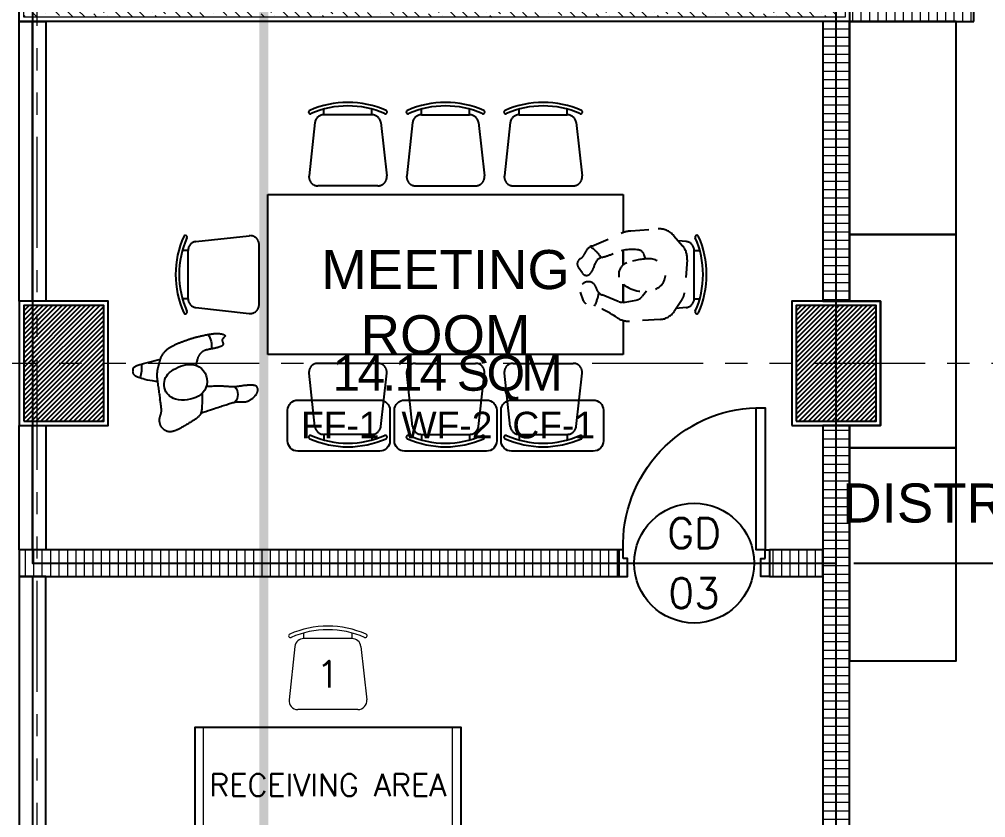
# Model space of a CAD drawing. Header units: metres. Extents: x -12400 to 1, y 0 to 106422.
# Drawn here: x -12035.01 to -12029.57, y 106399.51 to 106404.01 of the extents above; entities that cross this region are included whole.
import ezdxf
from ezdxf.enums import TextEntityAlignment as Align

# ---------------------------------------------------------------- set-up
doc = ezdxf.new("R2010")
doc.units = ezdxf.units.M
doc.header["$PDMODE"] = 35
for name, pattern in [('CENTER', [2, 1.25, -0.25, 0.25, -0.25]), ('HIDDEN2', [4.7625, 3.175, -1.5875]), ('PHANTOM2', [1.25, 0.625, -0.125, 0.125, -0.125, 0.125, -0.125])]:
    doc.linetypes.add(name, pattern=pattern)
for name, color, linetype, lineweight in [('0.1', 1, 'Continuous', 9), ('A-DIM-100', 8, 'Continuous', 0), ('DIM 001', 251, 'Continuous', 13), ('FURN', 8, 'Continuous', 5), ('FURN 0009', 49, 'Continuous', 9), ('HATCH', 250, 'Continuous', 5), ('W', 140, 'Continuous', 80)]:
    doc.layers.add(name, color=color, linetype=linetype, lineweight=lineweight)
for name, color, linetype in [('A-FURNITURE', 1, 'Continuous'), ('AR-HIDDEN LINES', 8, 'HIDDEN2'), ('AR-WALL', 7, 'Continuous'), ('FIXTURE', 35, 'Continuous'), ('SCH-DOOR', 23, 'Continuous'), ('SCH-FLR', 224, 'Continuous'), ('SCH-WIND', 181, 'Continuous'), ('stone', 15, 'Continuous'), ('txt', 2, 'Continuous'), ('WALL', 7, 'Continuous')]:
    doc.layers.add(name, color=color, linetype=linetype)
doc.layers.add('GUIDELINES', color=206, linetype='Continuous', plot=False)
doc.styles.add('arial', font='arial.ttf')
doc.styles.add('Arial-Bold', font='arial.ttf')
doc.styles.add('ATTR', font='romans.shx', dxfattribs={"width": 0.8, "height": 0.7})
doc.styles.add('DIMTXT-100', font='arial.ttf')
doc.styles.add('swis721', font='swiss.ttf')
doc.styles.add('T-0.15', font='romans.shx', dxfattribs={"height": 0.15})
doc.styles.add('T.25', font='romans.shx', dxfattribs={"height": 0.2})
doc.dimstyles.new('D-100', dxfattribs={"dimtxt": 0.2, "dimasz": 0.15, "dimexe": 0.1, "dimexo": 0.1, "dimgap": 0.1, "dimtad": 1, "dimdec": 3, "dimzin": 4, "dimdsep": 46, "dimtxsty": 'DIMTXT-100', "dimblk": 'ARCHTICK', "dimcen": 0.2, "dimdle": 0.1, "dimclrd": 8, "dimclre": 8, "dimclrt": 2, "dimadec": 0, "dimazin": 1, "dimtfac": 1, "dimtdec": 3, "dimtofl": 0, "dimtmove": 2, "dimatfit": 3, "dimfxl": 1, "dimarcsym": 0})
doc.dimstyles.new('DIM 200', dxfattribs={"dimtxt": 200, "dimasz": 1, "dimexe": 0, "dimexo": 40, "dimgap": 50, "dimtad": 1, "dimtoh": 1, "dimdec": 0, "dimlfac": 2, "dimtxsty": 'swis721', "dimblk": 'CIR', "dimcen": 0, "dimclrd": 155, "dimclre": 155, "dimclrt": 4, "dimadec": 0, "dimazin": 0, "dimtfac": 1, "dimtdec": 0, "dimtix": 1, "dimtmove": 1, "dimatfit": 3, "dimldrblk": 'CIR', "dimfxl": 0, "dimarcsym": 0})

# ---------------------------------------------------------------- blocks, each defined once
blk = doc.blocks.new('CIR')
at = {"color": 4}
blk.add_circle((0, 0), 50, dxfattribs=at)
blk = doc.blocks.new('PERSON4')
for p, q in [((-12.67, 7.06), (-5.15, 10.3)), ((-2.65, 10.92), (4.05, 11.46)), ((8.36, 9.69), (10.58, 7.1)), ((1.04, 3.75), (0.76, 4.77)), ((11.74, 3.54), (11.04, -4.93)), ((-15.08, 0.09), (-16.13, 1.62)), ((-14.83, -6.98), (-15.53, -4.74)), ((1.31, -4.52), (0.3, -5.78)), ((-5.89, -7.13), (-10.02, -5.46)), ((-4.16, -7.3), (-1.33, -6.76)), ((10.45, -6.62), (8.37, -9.71)), ((4.85, -11.71), (-3.03, -12.16))]:
    blk.add_line(p, q)
for centre, radius, start, end in [((-2.02, 3.04), 7.9, 94.5755, 113.2917), ((4.46, 6.34), 5.14, 40.6701, 94.5755), ((-16.59, 5.78), 2.19, 297.4313, 341.1375), ((-11.35, 3.99), 3.35, 113.2917, 161.1375), ((-16.59, 0.66), 7.13, 28.7701, 60.4269), ((-13.61, 19.22), 15.46, 283.203, 294.3364), ((-2.39, -5.59), 11.77, 81.6778, 114.3364), ((-0.94, 4.31), 1.76, 15.205, 81.6778), ((6.91, 3.94), 4.84, 355.2825, 40.6701), ((-14.88, 2.49), 1.52, 117.4313, 214.617), ((-9.51, 1.75), 2.48, 103.203, 167.1792), ((-2.58, -0.25), 3.22, 110.1273, 231.9875), ((1.95, -12.63), 16.4, 89.0561, 110.1273), ((2.16, -0.24), 4.01, 291.5545, 89.0561), ((-14.04, 0.81), 1.26, 214.617, 319.7914), ((-17.24, 3.51), 5.45, 319.7914, 347.1792), ((-13.57, -4.12), 2.06, 13.1482, 197.5403), ((-23.29, -2.63), 12.67, 333.3444, 349.5239), ((-9.06, -3.07), 2.58, 193.1482, 248.0075), ((0.57, 3.78), 8.33, 231.9875, 291.5545), ((7.51, -4.64), 3.54, 326.0867, 355.2825), ((-13.91, -6.69), 0.957, 197.5403, 254.641), ((-4.73, -4.27), 3.08, 248.0075, 280.7541), ((-1.85, -4.05), 2.76, 280.7541, 321.143), ((-21.44, -34.1), 27.46, 56.0747, 74.6409), ((4.6, -7.18), 4.54, 273.2085, 326.0867), ((-3.31, -7.14), 5.03, 236.0747, 273.2085)]:
    blk.add_arc(centre, radius, start, end)
at = {"style": 'ATTR', "width": 0.8, "flags": 9}
blk.add_attdef('ESTCODE', (0, 0), '', height=0.7, dxfattribs=at)
blk = doc.blocks.new('Person10')
at = {"color": 8}
for p, q in [((-9.14, 9.86), (-9.22, 9.8)), ((-9.05, 9.92), (-9.14, 9.86)), ((-8.95, 9.97), (-9.05, 9.92)), ((-8.85, 10.02), (-8.95, 9.97)), ((-8.74, 10.07), (-8.85, 10.02)), ((-8.63, 10.12), (-8.74, 10.07)), ((-8.52, 10.17), (-8.63, 10.12)), ((-8.41, 10.21), (-8.52, 10.17)), ((-8.29, 10.26), (-8.41, 10.21)), ((-8.17, 10.3), (-8.29, 10.26)), ((-8.05, 10.34), (-8.17, 10.3)), ((-7.92, 10.38), (-8.05, 10.34)), ((-7.79, 10.42), (-7.92, 10.38)), ((-7.66, 10.45), (-7.79, 10.42)), ((-7.52, 10.49), (-7.66, 10.45)), ((-7.38, 10.52), (-7.52, 10.49)), ((-7.23, 10.55), (-7.38, 10.52)), ((-7.07, 10.58), (-7.23, 10.55)), ((-6.9, 10.61), (-7.07, 10.58)), ((-6.73, 10.63), (-6.9, 10.61)), ((-6.54, 10.65), (-6.73, 10.63)), ((-6.35, 10.67), (-6.54, 10.65)), ((-6.15, 10.69), (-6.35, 10.67)), ((-5.94, 10.7), (-6.15, 10.69)), ((-5.73, 10.72), (-5.94, 10.7)), ((-5.5, 10.73), (-5.73, 10.72)), ((-5.27, 10.75), (-5.5, 10.73)), ((-5.04, 10.76), (-5.27, 10.75)), ((-4.8, 10.78), (-5.04, 10.76)), ((-4.56, 10.79), (-4.8, 10.78)), ((-4.31, 10.8), (-4.56, 10.79)), ((-4.07, 10.81), (-4.31, 10.8)), ((-3.84, 10.82), (-4.07, 10.81)), ((-3.61, 10.83), (-3.84, 10.82)), ((-3.38, 10.84), (-3.61, 10.83)), ((-3.17, 10.84), (-3.38, 10.84)), ((-2.96, 10.85), (-3.17, 10.84)), ((-2.76, 10.85), (-2.96, 10.85)), ((-2.56, 10.85), (-2.76, 10.85)), ((-2.37, 10.85), (-2.56, 10.85)), ((-2.18, 10.85), (-2.37, 10.85)), ((-2, 10.84), (-2.18, 10.85)), ((-1.83, 10.84), (-2, 10.84)), ((-1.65, 10.83), (-1.83, 10.84)), ((-1.48, 10.83), (-1.65, 10.83)), ((-1.31, 10.82), (-1.48, 10.83)), ((-1.14, 10.81), (-1.31, 10.82)), ((-0.97, 10.8), (-1.14, 10.81)), ((-0.79, 10.79), (-0.97, 10.8)), ((-0.61, 10.77), (-0.79, 10.79)), ((-0.42, 10.76), (-0.61, 10.77)), ((-0.23, 10.74), (-0.42, 10.76)), ((-0.03, 10.72), (-0.23, 10.74)), ((0.17, 10.7), (-0.03, 10.72)), ((0.37, 10.68), (0.17, 10.7)), ((0.57, 10.66), (0.37, 10.68)), ((0.77, 10.64), (0.57, 10.66)), ((0.96, 10.62), (0.77, 10.64)), ((1.16, 10.6), (0.96, 10.62)), ((1.34, 10.58), (1.16, 10.6)), ((1.53, 10.57), (1.34, 10.58)), ((1.71, 10.55), (1.53, 10.57)), ((1.89, 10.53), (1.71, 10.55)), ((2.08, 10.5), (1.89, 10.53)), ((2.27, 10.49), (2.08, 10.5)), ((2.46, 10.45), (2.27, 10.49)), ((2.65, 10.42), (2.46, 10.45)), ((2.85, 10.38), (2.65, 10.42)), ((3.05, 10.34), (2.85, 10.38)), ((3.25, 10.3), (3.05, 10.34)), ((3.46, 10.26), (3.25, 10.3)), ((3.66, 10.22), (3.46, 10.26)), ((3.86, 10.17), (3.66, 10.22)), ((4.05, 10.13), (3.86, 10.17)), ((4.24, 10.08), (4.05, 10.13)), ((4.43, 10.03), (4.24, 10.08)), ((4.61, 9.99), (4.43, 10.03)), ((4.79, 9.93), (4.61, 9.99)), ((4.97, 9.88), (4.79, 9.93)), ((5.14, 9.82), (4.97, 9.88)), ((5.31, 9.75), (5.14, 9.82)), ((-9.54, 9.44), (-9.55, 9.39)), ((-9.55, 9.39), (-9.54, 9.34)), ((-9.52, 9.5), (-9.54, 9.44)), ((-9.54, 9.34), (-9.53, 9.3)), ((-9.53, 9.3), (-9.5, 9.26)), ((-9.48, 9.55), (-9.52, 9.5)), ((-9.5, 9.26), (-9.46, 9.22)), ((-9.43, 9.61), (-9.48, 9.55)), ((-9.46, 9.22), (-9.42, 9.18)), ((-9.37, 9.67), (-9.43, 9.61)), ((-9.42, 9.18), (-9.38, 9.14)), ((-9.38, 9.14), (-9.33, 9.11)), ((-9.3, 9.74), (-9.37, 9.67)), ((-9.33, 9.11), (-9.28, 9.07)), ((-9.22, 9.8), (-9.3, 9.74)), ((-9.28, 9.07), (-9.23, 9.04)), ((-9.23, 9.04), (-9.18, 9.01)), ((-9.18, 9.01), (-9.13, 8.98)), ((-9.13, 8.98), (-9.07, 8.94)), ((-9.07, 8.94), (-9.02, 8.91)), ((-9.02, 8.91), (-8.97, 8.88)), ((-8.97, 8.88), (-8.92, 8.85)), ((-8.92, 8.85), (-8.86, 8.81)), ((-8.86, 8.81), (-8.81, 8.78)), ((-8.81, 8.78), (-8.76, 8.74)), ((-8.76, 8.74), (-8.71, 8.7)), ((-8.71, 8.7), (-8.67, 8.66)), ((-8.67, 8.66), (-8.63, 8.61)), ((-8.63, 8.61), (-8.6, 8.56)), ((-8.6, 8.56), (-8.57, 8.51)), ((-8.57, 7.85), (-8.58, 7.8)), ((-8.58, 7.8), (-8.58, 7.74)), ((-8.58, 7.74), (-8.58, 7.69)), ((-8.58, 7.69), (-8.58, 7.64)), ((-8.58, 7.64), (-8.57, 7.58)), ((-8.57, 8.51), (-8.55, 8.46)), ((-8.56, 7.97), (-8.57, 7.91)), ((-8.57, 7.91), (-8.57, 7.85)), ((-8.57, 7.58), (-8.56, 7.53)), ((-8.55, 8.03), (-8.56, 7.97)), ((-8.56, 7.53), (-8.55, 7.48)), ((-8.55, 8.46), (-8.54, 8.4)), ((-8.54, 8.09), (-8.55, 8.03)), ((-8.55, 7.48), (-8.53, 7.43)), ((-8.54, 8.4), (-8.53, 8.34)), ((-8.53, 8.22), (-8.54, 8.15)), ((-8.54, 8.15), (-8.54, 8.09)), ((-8.53, 8.34), (-8.53, 8.28)), ((-8.53, 8.28), (-8.53, 8.22)), ((-8.53, 7.43), (-8.51, 7.38)), ((-8.51, 7.38), (-8.48, 7.33)), ((5.47, 9.67), (5.31, 9.75)), ((5.64, 9.59), (5.47, 9.67)), ((5.8, 9.5), (5.64, 9.59)), ((5.96, 9.4), (5.8, 9.5)), ((6.12, 9.3), (5.96, 9.4)), ((6.28, 9.19), (6.12, 9.3)), ((6.43, 9.07), (6.28, 9.19)), ((6.57, 8.96), (6.43, 9.07)), ((6.72, 8.84), (6.57, 8.96)), ((6.85, 8.71), (6.72, 8.84)), ((6.99, 8.59), (6.85, 8.71)), ((7.11, 8.46), (6.99, 8.59)), ((7.24, 8.34), (7.11, 8.46)), ((7.35, 8.2), (7.24, 8.34)), ((7.47, 8.07), (7.35, 8.2)), ((7.57, 7.94), (7.47, 8.07)), ((7.67, 7.8), (7.57, 7.94)), ((7.77, 7.66), (7.67, 7.8)), ((7.86, 7.51), (7.77, 7.66)), ((9.19, 7.64), (7.79, 7.63)), ((7.95, 7.37), (7.86, 7.51)), ((8.03, 7.22), (7.95, 7.37)), ((10.5, 7.65), (9.19, 7.64)), ((11.49, 7.65), (10.5, 7.65)), ((12.23, 7.64), (11.49, 7.65)), ((12.77, 7.63), (12.23, 7.64)), ((13.17, 7.61), (12.77, 7.63)), ((13.47, 7.58), (13.17, 7.61)), ((13.73, 7.56), (13.47, 7.58)), ((13.96, 7.54), (13.73, 7.56)), ((14.16, 7.51), (13.96, 7.54)), ((14.33, 7.49), (14.16, 7.51)), ((14.47, 7.45), (14.33, 7.49)), ((14.6, 7.42), (14.47, 7.45)), ((14.7, 7.38), (14.6, 7.42)), ((14.79, 7.33), (14.7, 7.38)), ((-8.48, 7.33), (-8.45, 7.28)), ((-8.45, 7.28), (-8.42, 7.24)), ((-8.42, 7.24), (-8.38, 7.2)), ((-8.38, 7.2), (-8.34, 7.17)), ((-8.34, 7.17), (-8.29, 7.13)), ((-8.29, 7.13), (-8.24, 7.1)), ((-8.24, 7.1), (-8.18, 7.09)), ((-8.18, 7.09), (-8.12, 7.05)), ((-8.12, 7.05), (-8.05, 7.03)), ((-8.05, 7.03), (-7.99, 7.02)), ((-7.99, 7.02), (-7.92, 7)), ((-7.92, 7), (-7.84, 6.99)), ((-7.84, 6.99), (-7.77, 6.97)), ((-7.77, 6.97), (-7.68, 6.96)), ((-7.68, 6.96), (-7.6, 6.95)), ((-7.6, 6.95), (-7.5, 6.95)), ((-7.5, 6.95), (-7.4, 6.94)), ((-7.4, 6.94), (-7.29, 6.93)), ((-7.29, 6.93), (-7.17, 6.93)), ((-7.17, 6.93), (-7.04, 6.93)), ((-7.04, 6.93), (-6.9, 6.92)), ((-6.9, 6.92), (-6.75, 6.92)), ((-6.75, 6.92), (-6.6, 6.92)), ((-6.6, 6.92), (-6.45, 6.92)), ((-6.45, 6.92), (-6.29, 6.93)), ((-6.29, 6.93), (-6.13, 6.93)), ((-6.13, 6.93), (-5.97, 6.94)), ((-5.97, 6.94), (-5.81, 6.95)), ((-5.81, 6.95), (-5.65, 6.96)), ((-5.65, 6.96), (-5.5, 6.97)), ((-5.5, 6.97), (-5.34, 6.98)), ((-5.34, 6.98), (-5.19, 6.99)), ((-5.19, 6.99), (-5.04, 7)), ((-5.04, 7), (-4.88, 7.01)), ((-4.88, 7.01), (-4.73, 7.02)), ((-4.73, 7.02), (-4.57, 7.03)), ((-4.57, 7.03), (-4.42, 7.03)), ((-4.42, 7.03), (-4.26, 7.03)), ((-4.26, 7.03), (-4.11, 7.03)), ((-4.11, 7.03), (-3.96, 7.03)), ((-3.96, 7.03), (-3.81, 7.02)), ((-3.81, 7.02), (-3.67, 7.01)), ((-3.67, 7.01), (-3.54, 6.99)), ((-3.54, 6.99), (-3.41, 6.97)), ((-3.41, 6.97), (-3.28, 6.94)), ((-3.28, 6.94), (-3.17, 6.91)), ((-3.17, 6.91), (-3.05, 6.88)), ((-3.05, 6.88), (-2.94, 6.84)), ((-2.94, 6.84), (-2.84, 6.79)), ((-2.84, 6.79), (-2.73, 6.74)), ((-2.73, 6.74), (-2.63, 6.69)), ((-2.63, 6.69), (-2.53, 6.63)), ((-2.53, 6.63), (-2.43, 6.57)), ((-2.43, 6.57), (-2.33, 6.5)), ((-2.33, 6.5), (-2.23, 6.43)), ((-2.23, 6.43), (-2.14, 6.36)), ((-2.14, 6.36), (-2.05, 6.29)), ((-2.05, 6.29), (-1.97, 6.21)), ((-1.97, 6.21), (-1.89, 6.14)), ((-1.89, 6.14), (-1.82, 6.07)), ((-1.82, 6.07), (-1.75, 6)), ((-1.75, 6), (-1.69, 5.93)), ((-1.69, 5.93), (-1.62, 5.85)), ((-1.62, 5.85), (-1.56, 5.77)), ((-1.56, 5.77), (-1.5, 5.69)), ((-1.5, 5.69), (-1.44, 5.61)), ((-1.44, 5.61), (-1.37, 5.51)), ((-1.37, 5.51), (-1.3, 5.41)), ((-1.3, 5.41), (-1.22, 5.28)), ((-1.22, 5.28), (-1.13, 5.1)), ((-1.13, 5.1), (-1.01, 4.86)), ((8.11, 7.07), (8.03, 7.22)), ((8.19, 6.93), (8.11, 7.07)), ((8.27, 6.78), (8.19, 6.93)), ((8.35, 6.64), (8.27, 6.78)), ((8.43, 6.49), (8.35, 6.64)), ((8.51, 6.35), (8.43, 6.49)), ((8.59, 6.21), (8.51, 6.35)), ((8.67, 6.07), (8.59, 6.21)), ((8.76, 5.92), (8.67, 6.07)), ((8.84, 5.78), (8.76, 5.92)), ((8.92, 5.63), (8.84, 5.78)), ((9, 5.48), (8.92, 5.63)), ((9.08, 5.32), (9, 5.48)), ((9.15, 5.15), (9.08, 5.32)), ((9.23, 4.98), (9.15, 5.15)), ((9.3, 4.8), (9.23, 4.98)), ((14.68, 4.82), (14.83, 4.95)), ((14.86, 7.28), (14.79, 7.33)), ((14.83, 4.95), (14.94, 5.06)), ((14.92, 7.22), (14.86, 7.28)), ((14.97, 7.16), (14.92, 7.22)), ((14.94, 5.06), (15.03, 5.16)), ((15.01, 7.09), (14.97, 7.16)), ((15.05, 7.02), (15.01, 7.09)), ((15.03, 5.16), (15.1, 5.25)), ((15.08, 6.94), (15.05, 7.02)), ((15.11, 6.86), (15.08, 6.94)), ((15.1, 5.25), (15.16, 5.35)), ((15.14, 6.78), (15.11, 6.86)), ((15.17, 6.69), (15.14, 6.78)), ((15.16, 5.35), (15.21, 5.44)), ((15.21, 6.61), (15.17, 6.69)), ((15.24, 6.52), (15.21, 6.61)), ((15.21, 5.44), (15.25, 5.53)), ((15.27, 6.43), (15.24, 6.52)), ((15.25, 5.53), (15.29, 5.62)), ((15.29, 6.34), (15.27, 6.43)), ((15.32, 6.25), (15.29, 6.34)), ((15.29, 5.62), (15.31, 5.71)), ((15.31, 5.71), (15.33, 5.8)), ((15.33, 6.16), (15.32, 6.25)), ((15.34, 6.07), (15.33, 6.16)), ((15.33, 5.8), (15.34, 5.89)), ((15.35, 5.98), (15.34, 6.07)), ((15.34, 5.89), (15.35, 5.98)), ((-1.01, 4.86), (-0.85, 4.52)), ((-0.85, 4.52), (-0.66, 4.08)), ((-0.66, 4.08), (-0.58, 3.89)), ((9.37, 4.6), (9.3, 4.8)), ((9.44, 4.39), (9.37, 4.6)), ((9.51, 4.16), (9.44, 4.39)), ((9.57, 3.91), (9.51, 4.16)), ((9.63, 3.65), (9.57, 3.91)), ((9.69, 3.36), (9.63, 3.65)), ((9.74, 3.06), (9.69, 3.36)), ((9.79, 2.74), (9.74, 3.06)), ((9.83, 2.41), (9.79, 2.74)), ((9.84, 2.32), (10.33, 2.49)), ((10.33, 2.49), (11.08, 2.79)), ((11.08, 2.79), (11.75, 3.08)), ((11.75, 3.08), (12.34, 3.36)), ((12.34, 3.36), (12.85, 3.63)), ((12.85, 3.63), (13.3, 3.89)), ((13.3, 3.89), (13.68, 4.12)), ((13.68, 4.12), (14.01, 4.33)), ((14.01, 4.33), (14.28, 4.52)), ((14.28, 4.52), (14.5, 4.68)), ((14.5, 4.68), (14.68, 4.82)), ((9.88, 2.07), (9.83, 2.41)), ((9.92, 1.72), (9.88, 2.07)), ((9.96, 1.36), (9.92, 1.72)), ((9.99, 1), (9.96, 1.36)), ((10.03, 0.64), (9.99, 1)), ((10.06, 0.28), (10.03, 0.64)), ((10.1, -0.08), (10.06, 0.28)), ((-4.25, -2.49), (-3.91, -2.41)), ((-3.91, -2.41), (-3.54, -2.32)), ((-3.54, -2.32), (-3.11, -2.23)), ((-3.11, -2.23), (-2.61, -2.12)), ((-2.61, -2.12), (-2.03, -1.99)), ((-2.03, -1.99), (-1.78, -1.94)), ((10.13, -0.43), (10.1, -0.08)), ((10.16, -0.77), (10.13, -0.43)), ((10.19, -1.1), (10.16, -0.77)), ((10.23, -1.41), (10.19, -1.1)), ((10.26, -1.71), (10.23, -1.41)), ((10.3, -1.98), (10.26, -1.71)), ((10.33, -2.24), (10.3, -1.98)), ((10.48, -2.49), (10.33, -2.24)), ((-14, -4.92), (-13.9, -4.84)), ((-13.9, -4.84), (-13.79, -4.76)), ((-13.79, -4.76), (-13.66, -4.68)), ((-13.66, -4.68), (-13.52, -4.62)), ((-13.52, -4.62), (-13.37, -4.55)), ((-13.37, -4.55), (-13.21, -4.49)), ((-13.21, -4.49), (-13.02, -4.44)), ((-13.02, -4.44), (-12.85, -4.39)), ((-12.85, -4.39), (-12.65, -4.34)), ((-12.65, -4.34), (-12.44, -4.3)), ((-12.44, -4.3), (-12.23, -4.25)), ((-12.23, -4.25), (-12, -4.21)), ((-12, -4.21), (-11.78, -4.18)), ((-11.78, -4.18), (-11.54, -4.14)), ((-11.54, -4.14), (-11.31, -4.11)), ((-11.31, -4.11), (-11.07, -4.07)), ((-11.07, -4.07), (-10.83, -4.04)), ((-10.83, -4.04), (-10.59, -4.01)), ((-10.59, -4.01), (-10.35, -3.98)), ((-10.35, -3.98), (-10.13, -3.95)), ((-10.13, -3.95), (-9.91, -3.93)), ((-9.91, -3.93), (-9.7, -3.9)), ((-9.7, -3.9), (-9.5, -3.88)), ((-9.5, -3.88), (-9.32, -3.87)), ((-9.32, -3.87), (-9.15, -3.85)), ((-9.15, -3.85), (-8.99, -3.83)), ((-8.99, -3.83), (-8.83, -3.81)), ((-8.83, -3.81), (-8.67, -3.79)), ((-8.67, -3.79), (-8.51, -3.76)), ((-8.51, -3.76), (-8.35, -3.73)), ((-8.35, -3.73), (-8.18, -3.68)), ((-8.18, -3.68), (-7.99, -3.63)), ((-7.99, -3.63), (-7.8, -3.57)), ((-7.8, -3.57), (-7.59, -3.5)), ((-7.59, -3.5), (-7.38, -3.42)), ((-7.38, -3.42), (-7.16, -3.34)), ((-7.16, -3.34), (-6.93, -3.26)), ((-6.93, -3.26), (-6.69, -3.18)), ((-6.69, -3.18), (-6.45, -3.1)), ((-6.45, -3.1), (-6.21, -3.02)), ((-6.21, -3.02), (-5.96, -2.94)), ((-5.96, -2.94), (-5.7, -2.87)), ((-5.7, -2.87), (-5.44, -2.79)), ((-5.44, -2.79), (-5.16, -2.72)), ((-5.16, -2.72), (-4.87, -2.65)), ((-4.87, -2.65), (-4.57, -2.57)), ((-4.57, -2.57), (-4.25, -2.49)), ((-0.33, -3.35), (-0.19, -3.87)), ((-0.19, -3.87), (0.02, -4.65)), ((0.02, -4.65), (0.19, -5.3)), ((10.4, -2.73), (10.48, -2.49)), ((10.43, -2.95), (10.4, -2.73)), ((10.46, -3.17), (10.43, -2.95)), ((10.49, -3.38), (10.46, -3.17)), ((10.52, -3.59), (10.49, -3.38)), ((10.54, -3.79), (10.52, -3.59)), ((10.56, -3.98), (10.54, -3.79)), ((10.58, -4.17), (10.56, -3.98)), ((10.61, -4.35), (10.58, -4.17)), ((10.64, -4.53), (10.61, -4.35)), ((10.67, -4.7), (10.64, -4.53)), ((10.7, -4.86), (10.67, -4.7)), ((10.74, -5.02), (10.7, -4.86)), ((-14.28, -5.55), (-14.27, -5.44)), ((-14.28, -5.67), (-14.28, -5.55)), ((-14.27, -5.79), (-14.28, -5.67)), ((-14.27, -5.44), (-14.24, -5.32)), ((-14.25, -5.91), (-14.27, -5.79)), ((-14.22, -6.03), (-14.25, -5.91)), ((-14.24, -5.32), (-14.2, -5.21)), ((-14.18, -6.15), (-14.22, -6.03)), ((-14.2, -5.21), (-14.15, -5.11)), ((-14.13, -6.27), (-14.18, -6.15)), ((-14.15, -5.11), (-14.08, -5.01)), ((-14.07, -6.39), (-14.13, -6.27)), ((-14.08, -5.01), (-14, -4.92)), ((-14, -6.5), (-14.07, -6.39)), ((-13.93, -6.61), (-14, -6.5)), ((-13.85, -6.72), (-13.93, -6.61)), ((-13.76, -6.82), (-13.85, -6.72)), ((-13.67, -6.91), (-13.76, -6.82)), ((-13.57, -7.01), (-13.67, -6.91)), ((-13.46, -7.09), (-13.57, -7.01)), ((-13.35, -7.17), (-13.46, -7.09)), ((-13.24, -7.25), (-13.35, -7.17)), ((-13.12, -7.33), (-13.24, -7.25)), ((-12.99, -7.4), (-13.12, -7.33)), ((0.19, -5.3), (0.34, -5.84)), ((0.34, -5.84), (0.46, -6.29)), ((0.46, -6.29), (0.56, -6.67)), ((0.56, -6.67), (0.66, -6.98)), ((0.66, -6.98), (0.76, -7.24)), ((0.76, -7.24), (0.86, -7.48)), ((10.79, -5.17), (10.74, -5.02)), ((10.84, -5.31), (10.79, -5.17)), ((10.9, -5.45), (10.84, -5.31)), ((10.95, -5.58), (10.9, -5.45)), ((11.02, -5.71), (10.95, -5.58)), ((11.09, -5.84), (11.02, -5.71)), ((11.16, -5.96), (11.09, -5.84)), ((11.23, -6.09), (11.16, -5.96)), ((11.3, -6.21), (11.23, -6.09)), ((11.38, -6.33), (11.3, -6.21)), ((11.45, -6.46), (11.38, -6.33)), ((11.52, -6.58), (11.45, -6.46)), ((11.59, -6.71), (11.52, -6.58)), ((11.65, -6.84), (11.59, -6.71)), ((11.71, -6.97), (11.65, -6.84)), ((11.76, -7.1), (11.71, -6.97)), ((11.8, -7.24), (11.76, -7.1)), ((11.84, -7.38), (11.8, -7.24)), ((-12.86, -7.47), (-12.99, -7.4)), ((-12.73, -7.55), (-12.86, -7.47)), ((-12.59, -7.62), (-12.73, -7.55)), ((-12.44, -7.68), (-12.59, -7.62)), ((-12.3, -7.75), (-12.44, -7.68)), ((-12.15, -7.81), (-12.3, -7.75)), ((-12, -7.87), (-12.15, -7.81)), ((-11.85, -7.92), (-12, -7.87)), ((-11.7, -7.97), (-11.85, -7.92)), ((-11.55, -8.01), (-11.7, -7.97)), ((-11.4, -8.05), (-11.55, -8.01)), ((-11.25, -8.08), (-11.4, -8.05)), ((-11.1, -8.1), (-11.25, -8.08)), ((-10.95, -8.12), (-11.1, -8.1)), ((-10.8, -8.13), (-10.95, -8.12)), ((-10.65, -8.13), (-10.8, -8.13)), ((-10.5, -8.12), (-10.65, -8.13)), ((-10.35, -8.11), (-10.5, -8.12)), ((-10.21, -8.08), (-10.35, -8.11)), ((-10.06, -8.05), (-10.21, -8.08)), ((-9.92, -8.02), (-10.06, -8.05)), ((-9.77, -7.98), (-9.92, -8.02)), ((-9.63, -7.94), (-9.77, -7.98)), ((-9.49, -7.89), (-9.63, -7.94)), ((-9.35, -7.85), (-9.49, -7.89)), ((-9.21, -7.8), (-9.35, -7.85)), ((-9.07, -7.76), (-9.21, -7.8)), ((-8.92, -7.72), (-9.07, -7.76)), ((-8.77, -7.68), (-8.92, -7.72)), ((-8.6, -7.64), (-8.77, -7.68)), ((-8.43, -7.61), (-8.6, -7.64)), ((-8.24, -7.58), (-8.43, -7.61)), ((-8.03, -7.57), (-8.24, -7.58)), ((-7.8, -7.55), (-8.03, -7.57)), ((-7.55, -7.55), (-7.8, -7.55)), ((-7.29, -7.55), (-7.55, -7.55)), ((-7.01, -7.56), (-7.29, -7.55)), ((-6.72, -7.57), (-7.01, -7.56)), ((-6.42, -7.58), (-6.72, -7.57)), ((-6.11, -7.6), (-6.42, -7.58)), ((-5.8, -7.62), (-6.11, -7.6)), ((-5.48, -7.64), (-5.8, -7.62)), ((-5.16, -7.66), (-5.48, -7.64)), ((-4.82, -7.68), (-5.16, -7.66)), ((-4.48, -7.7), (-4.82, -7.68)), ((-4.11, -7.72), (-4.48, -7.7)), ((-3.73, -7.75), (-4.11, -7.72)), ((-3.31, -7.78), (-3.73, -7.75)), ((-2.87, -7.8), (-3.31, -7.78)), ((-2.4, -7.83), (-2.87, -7.8)), ((-1.88, -7.87), (-2.4, -7.83)), ((-1.33, -7.9), (-1.88, -7.87)), ((-0.74, -7.95), (-1.33, -7.9)), ((-0.11, -8.01), (-0.74, -7.95)), ((0.58, -8.08), (-0.11, -8.01)), ((1.27, -8.16), (0.58, -8.08)), ((0.86, -7.48), (0.96, -7.69)), ((0.96, -7.69), (1.06, -7.88)), ((1.06, -7.88), (1.17, -8.04)), ((1.17, -8.04), (1.29, -8.19)), ((1.29, -8.19), (1.4, -8.32)), ((1.4, -8.32), (1.52, -8.44)), ((1.52, -8.44), (1.64, -8.55)), ((1.64, -8.55), (1.76, -8.66)), ((1.76, -8.66), (1.89, -8.75)), ((1.89, -8.75), (2.02, -8.84)), ((2.02, -8.84), (2.15, -8.92)), ((2.15, -8.92), (2.29, -9)), ((2.29, -9), (2.44, -9.08)), ((2.44, -9.08), (2.6, -9.15)), ((2.6, -9.15), (2.76, -9.22)), ((2.76, -9.22), (2.94, -9.29)), ((2.94, -9.29), (3.12, -9.35)), ((3.12, -9.35), (3.32, -9.42)), ((3.32, -9.42), (3.52, -9.48)), ((3.52, -9.48), (3.74, -9.55)), ((3.74, -9.55), (3.96, -9.62)), ((3.96, -9.62), (4.19, -9.68)), ((4.19, -9.68), (4.44, -9.75)), ((4.44, -9.75), (4.69, -9.83)), ((11.37, -9.82), (11.44, -9.72)), ((11.44, -9.72), (11.5, -9.63)), ((11.5, -9.63), (11.56, -9.53)), ((11.56, -9.53), (11.61, -9.43)), ((11.61, -9.43), (11.66, -9.33)), ((11.66, -9.33), (11.7, -9.23)), ((11.7, -9.23), (11.74, -9.13)), ((11.74, -9.13), (11.78, -9.03)), ((11.78, -9.03), (11.81, -8.93)), ((11.81, -8.93), (11.84, -8.82)), ((11.87, -7.51), (11.84, -7.38)), ((11.84, -8.82), (11.86, -8.72)), ((11.86, -8.72), (11.89, -8.61)), ((11.89, -7.65), (11.87, -7.51)), ((11.91, -7.78), (11.89, -7.65)), ((11.89, -8.61), (11.9, -8.51)), ((11.9, -8.51), (11.91, -8.4)), ((11.92, -7.91), (11.91, -7.78)), ((11.91, -8.4), (11.92, -8.28)), ((11.92, -8.04), (11.92, -7.91)), ((11.92, -8.16), (11.92, -8.04)), ((11.92, -8.28), (11.92, -8.16)), ((4.69, -9.83), (4.94, -9.9)), ((4.94, -9.9), (5.2, -9.98)), ((5.2, -9.98), (5.46, -10.06)), ((5.46, -10.06), (5.72, -10.13)), ((5.72, -10.13), (5.97, -10.21)), ((5.97, -10.21), (6.22, -10.28)), ((6.22, -10.28), (6.45, -10.35)), ((6.45, -10.35), (6.68, -10.42)), ((6.68, -10.42), (6.89, -10.48)), ((6.89, -10.48), (7.09, -10.54)), ((7.09, -10.54), (7.29, -10.59)), ((7.29, -10.59), (7.47, -10.64)), ((7.47, -10.64), (7.64, -10.68)), ((7.64, -10.68), (7.81, -10.72)), ((7.81, -10.72), (7.97, -10.75)), ((7.97, -10.75), (8.12, -10.78)), ((8.12, -10.78), (8.26, -10.8)), ((8.26, -10.8), (8.4, -10.82)), ((8.4, -10.82), (8.54, -10.84)), ((8.54, -10.84), (8.67, -10.85)), ((8.67, -10.85), (8.79, -10.85)), ((8.79, -10.85), (8.9, -10.86)), ((8.9, -10.86), (9.02, -10.86)), ((9.02, -10.86), (9.12, -10.87)), ((9.12, -10.87), (9.23, -10.87)), ((9.23, -10.87), (9.33, -10.87)), ((9.33, -10.87), (9.43, -10.87)), ((9.43, -10.87), (9.53, -10.86)), ((9.53, -10.86), (9.63, -10.85)), ((9.63, -10.85), (9.74, -10.83)), ((9.74, -10.83), (9.84, -10.81)), ((9.84, -10.81), (9.96, -10.79)), ((9.96, -10.79), (10.07, -10.76)), ((10.07, -10.76), (10.19, -10.72)), ((10.19, -10.72), (10.31, -10.68)), ((10.31, -10.68), (10.43, -10.63)), ((10.43, -10.63), (10.54, -10.57)), ((10.54, -10.57), (10.65, -10.51)), ((10.65, -10.51), (10.76, -10.44)), ((10.76, -10.44), (10.87, -10.37)), ((10.87, -10.37), (10.96, -10.28)), ((10.96, -10.28), (11.06, -10.2)), ((11.06, -10.2), (11.14, -10.11)), ((11.14, -10.11), (11.22, -10.02)), ((11.22, -10.02), (11.3, -9.92)), ((11.3, -9.92), (11.37, -9.82))]:
    blk.add_line(p, q, dxfattribs=at)
for centre, radius, start, end in [((-0.83, 8.95), 4.94, 158.8156, 203.5264), ((18.29, 7.7), 5.42, 180.7937, 218.1712), ((1.87, 0.35), 4.31, 96.3389, 255.3837), ((2.41, -4.47), 9.16, 64.202, 96.3389), ((4.71, 0.29), 3.87, 298.5092, 64.202), ((-6.3, -5.17), 2.81, 150.9608, 238.1825), ((2.78, 3.84), 7.91, 255.3837, 298.5092)]:
    blk.add_arc(centre, radius, start, end, dxfattribs=at)
at = {"color": 8, "style": 'ATTR', "width": 0.8, "flags": 9}
blk.add_attdef('ESTCODE', (0, 0), '', height=0.7, dxfattribs=at)
blk = doc.blocks.new('DINING')
at = {"layer": 'AR-HIDDEN LINES', "color": 15}
for p, q in [((0.3142, 2.45), (0.3142, 2.4816)), ((0.3142, 2.45), (0.5858, 2.45)), ((0.5858, 2.45), (0.5858, 2.4816)), ((0.2645, 2.4055), (0.2312, 2.1055)), ((0.6355, 2.4055), (0.6688, 2.1055)), ((0.2809, 2.05), (0.6191, 2.05)), ((-0.4055, 1.7355), (-0.1055, 1.7688)), ((1.3055, 1.7355), (1.0055, 1.7688)), ((-0.05, 1.3809), (-0.05, 1.7191)), ((0.95, 1.3809), (0.95, 1.7191)), ((-0.45, 1.6858), (-0.4816, 1.6858)), ((-0.45, 1.4142), (-0.45, 1.6858)), ((1.35, 1.4142), (1.35, 1.6858)), ((1.35, 1.6858), (1.3816, 1.6858)), ((-0.45, 1.4142), (-0.4816, 1.4142)), ((-0.4055, 1.3645), (-0.1055, 1.3312)), ((1.3055, 1.3645), (1.0055, 1.3312)), ((1.35, 1.4142), (1.3816, 1.4142)), ((-0.4055, 1.1855), (-0.1055, 1.2188)), ((1.3055, 1.1855), (1.0055, 1.2188)), ((-0.05, 1.1691), (-0.05, 0.8309)), ((0.95, 1.1691), (0.95, 0.8309)), ((-0.45, 1.1358), (-0.4816, 1.1358)), ((-0.45, 1.1358), (-0.45, 0.8642)), ((1.35, 1.1358), (1.35, 0.8642)), ((1.35, 1.1358), (1.3816, 1.1358)), ((-0.45, 0.8642), (-0.4816, 0.8642)), ((1.35, 0.8642), (1.3816, 0.8642)), ((-0.4055, 0.8145), (-0.1055, 0.7812)), ((1.3055, 0.8145), (1.0055, 0.7812)), ((-0.4055, 0.6355), (-0.1055, 0.6688)), ((1.3055, 0.6355), (1.0055, 0.6688)), ((-0.05, 0.6191), (-0.05, 0.2809)), ((0.95, 0.6191), (0.95, 0.2809)), ((-0.45, 0.5858), (-0.4816, 0.5858)), ((-0.45, 0.5858), (-0.45, 0.3142)), ((1.35, 0.5858), (1.35, 0.3142)), ((1.35, 0.5858), (1.3816, 0.5858)), ((-0.45, 0.3142), (-0.4816, 0.3142)), ((1.35, 0.3142), (1.3816, 0.3142)), ((-0.4055, 0.2645), (-0.1055, 0.2312)), ((1.3055, 0.2645), (1.0055, 0.2312)), ((0.2936, 0), (0.3957, 0)), ((0.5038, 0), (0.5864, 0)), ((0.2645, -0.3555), (0.2581, -0.2976)), ((0.6355, -0.3555), (0.6405, -0.3104)), ((0.3142, -0.4), (0.5858, -0.4)), ((0.3142, -0.4), (0.3142, -0.4316)), ((0.5858, -0.4), (0.5858, -0.4316))]:
    blk.add_line(p, q, dxfattribs=at)
at = {"layer": 'AR-HIDDEN LINES', "color": 19}
for points in [[(0.1918, 0), (0, 0), (0, 2), (0.9, 2), (0.9, 0)], [(0.3957, 0), (0.2936, 0)], [(0.5864, 0), (0.5038, 0)], [(0.9, 0), (0.6862, 0)]]:
    blk.add_lwpolyline(points, dxfattribs=at)
at = {"layer": 'AR-HIDDEN LINES', "color": 15}
for centre, radius, start, end in [((0.45, 1.9888), 0.5312, 66.1273, 113.8727), ((0.239, 2.4654), 0.01, 113.8727, 293.8727), ((0.45, 1.9888), 0.5113, 66.1273, 113.8727), ((0.3142, 2.4), 0.05, 90, 173.6598), ((0.5858, 2.4), 0.05, 6.3402, 90), ((0.661, 2.4654), 0.01, 246.1273, 66.1273), ((0.2809, 2.1), 0.05, 173.6598, 270), ((0.6191, 2.1), 0.05, 270, 6.3402), ((0.0112, 1.55), 0.5312, 156.1273, 203.8727), ((0.0112, 1.55), 0.5113, 156.1273, 203.8727), ((-0.4654, 1.761), 0.01, 336.1273, 156.1273), ((-0.1, 1.7191), 0.05, 360, 96.3402), ((1, 1.7191), 0.05, 83.6598, 180), ((1.3654, 1.761), 0.01, 23.8727, 203.8727), ((0.8887, 1.55), 0.5113, 336.1273, 23.8727), ((0.8887, 1.55), 0.5312, 336.1273, 23.8727), ((-0.4, 1.6858), 0.05, 96.3402, 180), ((1.3, 1.6858), 0.05, 0, 83.6598), ((-0.4, 1.4142), 0.05, 180, 263.6598), ((-0.1, 1.3809), 0.05, 263.6598, 360), ((1, 1.3809), 0.05, 180, 276.3402), ((1.3, 1.4142), 0.05, 276.3402, 0), ((-0.4654, 1.339), 0.01, 203.8727, 23.8727), ((1.3654, 1.339), 0.01, 156.1273, 336.1273), ((0.0112, 1), 0.5312, 156.1273, 203.8727), ((0.0112, 1), 0.5113, 156.1273, 203.8727), ((-0.4654, 1.211), 0.01, 336.1273, 156.1273), ((-0.1, 1.1691), 0.05, 0, 96.3402), ((1, 1.1691), 0.05, 83.6598, 180), ((1.3654, 1.211), 0.01, 23.8727, 203.8727), ((0.8887, 1), 0.5113, 336.1273, 23.8727), ((0.8887, 1), 0.5312, 336.1273, 23.8727), ((-0.4, 1.1358), 0.05, 96.3402, 180), ((1.3, 1.1358), 0.05, 360, 83.6598), ((-0.4, 0.8642), 0.05, 180, 263.6598), ((-0.1, 0.8309), 0.05, 263.6598, 0), ((1, 0.8309), 0.05, 180, 276.3402), ((1.3, 0.8642), 0.05, 276.3402, 360), ((-0.4654, 0.789), 0.01, 203.8727, 23.8727), ((1.3654, 0.789), 0.01, 156.1273, 336.1273), ((0.0112, 0.45), 0.5312, 156.1273, 203.8727), ((0.0112, 0.45), 0.5113, 156.1273, 203.8727), ((-0.4654, 0.661), 0.01, 336.1273, 156.1273), ((-0.1, 0.6191), 0.05, 0, 96.3402), ((1, 0.6191), 0.05, 83.6598, 180), ((1.3654, 0.661), 0.01, 23.8727, 203.8727), ((0.8887, 0.45), 0.5113, 336.1273, 23.8727), ((0.8887, 0.45), 0.5312, 336.1273, 23.8727), ((-0.4, 0.5858), 0.05, 96.3402, 180), ((1.3, 0.5858), 0.05, 360, 83.6598), ((-0.4, 0.3142), 0.05, 180, 263.6598), ((-0.1, 0.2809), 0.05, 263.6598, 0), ((1, 0.2809), 0.05, 180, 276.3402), ((1.3, 0.3142), 0.05, 276.3402, 360), ((-0.4654, 0.239), 0.01, 203.8727, 23.8727), ((1.3654, 0.239), 0.01, 156.1273, 336.1273), ((0.3142, -0.35), 0.05, 186.3402, 270), ((0.5858, -0.35), 0.05, 270, 353.6598), ((0.239, -0.4154), 0.01, 66.1273, 246.1273), ((0.45, 0.0613), 0.5312, 246.1273, 293.8727), ((0.45, 0.0613), 0.5113, 246.1273, 293.8727), ((0.661, -0.4154), 0.01, 293.8727, 113.8727)]:
    blk.add_arc(centre, radius, start, end, dxfattribs=at)
at = {"layer": 'AR-HIDDEN LINES', "ltscale": 1500, "xscale": 0.02199999999947977, "yscale": 0.02199999999947977, "zscale": 0.02199999999947977, "rotation": 270}
blk.add_blockref('PERSON4', (0.4553, -0.1025), dxfattribs=at)
at = {"layer": 'AR-WALL', "color": 58, "ltscale": 1500, "xscale": -0.02221458827397819, "yscale": 0.02221458827397819, "zscale": 0.02221458827397819, "rotation": 284.264800655685}
blk.add_blockref('Person10', (-0.1486, 2.3959), dxfattribs=at)
blk = doc.blocks.new('A$C5BEE79EC')
at = {"layer": 'FIXTURE', "color": 3}
for points in [[(-0.1, 0.825), (-0.15, 0.825), (-0.15, 0.85), (0, 0.85), (0, 0.8), (-0.1, 0.8), (-0.1, 0.825)], [(-0.1, 0.025), (-0.15, 0.025), (-0.15, 0), (0, 0), (0, 0.05), (-0.1, 0.05), (-0.1, 0.025)]]:
    blk.add_lwpolyline(points, dxfattribs=at)
at = {"layer": 'FIXTURE', "color": 2, "ltscale": 0.3}
blk.add_lwpolyline([(-0.15, 0.025), (-0.15, 0.075), (-0.95, 0.075), (-0.95, 0.025)], close=True, dxfattribs=at)
at = {"layer": 'FIXTURE', "color": 1}
blk.add_arc((-0.175, 0.05), 0.7754, 88.1524, 178.1524, dxfattribs=at)
blk = doc.blocks.new('new chair')
at = {"layer": 'FURN 0009', "color": 1, "lineweight": 9}
for p, q in [((-135.8, 400), (-135.8, 431.6)), ((135.8, 400), (-135.8, 400)), ((135.8, 400), (135.8, 431.6)), ((-185.5, 355.5), (-218.8, 55.5)), ((185.5, 355.5), (218.8, 55.5)), ((169.1, 0), (-169.1, 0))]:
    blk.add_line(p, q, dxfattribs=at)
for centre, radius, start, end in [((0, -61.2), 531.2, 66.1273, 113.8727), ((0, -61.2), 511.2, 66.1273, 113.8727), ((-211, 415.4), 10, 113.8727, 293.8727), ((-135.8, 350), 50, 90, 173.6598), ((135.8, 350), 50, 6.3402, 90), ((211, 415.4), 10, 246.1273, 66.1273), ((-169.1, 50), 50, 173.6598, 270), ((169.1, 50), 50, 270, 6.3402)]:
    blk.add_arc(centre, radius, start, end, dxfattribs=at)
blk = doc.blocks.new('A$C47FA55FB')
at = {"layer": 'A-FURNITURE', "color": 15}
blk.add_lwpolyline([(0.75, 0.65), (0.75, 0), (-0.75, 0), (-0.75, 0.65)], close=True, dxfattribs=at)
at = {"layer": 'A-FURNITURE', "color": 2, "lineweight": 0}
blk.add_lwpolyline([(-0.75, 0), (-0.75, 0.65), (0.75, 0.65), (0.75, 0), (0.7, 0), (0.7, 0.6), (-0.7, 0.6), (-0.7, 0)], close=True, dxfattribs=at)
at = {"lineweight": 0, "xscale": -0.001, "yscale": 0.001, "zscale": 0.001, "rotation": 180}
blk.add_blockref('new chair', (0, -0.1), dxfattribs=at)
blk = doc.blocks.new('A$C1B753C5A')
at = {"layer": 'WALL'}
h = blk.add_hatch(dxfattribs=at)
h.set_pattern_fill('ANSI31', color=250, scale=0.15)
h.set_pattern_definition([(45, (-1494.388103, 303.067724), (-0.01325825215, 0.01325825215), [])])
h.paths.add_polyline_path([(0.475, 0.675), (0.025, 0.675), (0.025, 0.025), (0.475, 0.025)])
at = {"color": 7}
blk.add_lwpolyline([(0, 0), (0.5, 0), (0.5, 0.7), (0, 0.7)], close=True, dxfattribs=at)
at = {"layer": 'stone', "color": 5}
blk.add_lwpolyline([(0.025, 0.025), (0.475, 0.025), (0.475, 0.675), (0.025, 0.675)], close=True, dxfattribs=at)
blk = doc.blocks.new('COLUMNS2F')
for p in [(-12146.0544, 106338.9), (-12141.7044, 106338.9)]:
    blk.add_blockref('A$C1B753C5A', p)
blk = doc.blocks.new('*U1718')
at = {"color": 1}
blk.add_lwpolyline([(1.575, 0), (1.575, 0.15), (0, 0.15), (0, 0)], close=True, dxfattribs=at)
at = {"color": 3}
blk.add_lwpolyline([(0, 0.075), (1.575, 0.075)], dxfattribs=at)
blk = doc.blocks.new('*U1720')
at = {"color": 1}
blk.add_lwpolyline([(0.7, 0), (0.7, 0.15), (0, 0.15), (0, 0)], close=True, dxfattribs=at)
at = {"color": 3}
blk.add_lwpolyline([(0, 0.075), (0.7, 0.075)], dxfattribs=at)
blk = doc.blocks.new('*U270')
at = {"layer": 'HATCH'}
h = blk.add_hatch(dxfattribs=at)
h.set_pattern_fill('ANSI36', color=256, scale=0.015, angle=-90)
h.set_pattern_definition([(315, (3.775, 0), (0.0926089, -0.025257), [0.1190625, -0.0238125, 0, -0.0238125])])
h.paths.add_polyline_path([(4.65, 0.125), (4.65, 0.025), (0.025, 0.025), (0.025, 0.125)])
at = {"color": 4}
blk.add_lwpolyline([(4.675, 0.15), (4.675, 0), (0, 0), (0, 0.15)], close=True, dxfattribs=at)
at = {"layer": 'HATCH'}
blk.add_lwpolyline([(4.65, 0.125), (4.65, 0.025), (0.025, 0.025), (0.025, 0.125)], close=True, dxfattribs=at)
blk = doc.blocks.new('*U1727')
at = {"layer": 'HATCH'}
h = blk.add_hatch(dxfattribs=at)
h.set_pattern_fill('ANSI31', color=256, scale=0.015, angle=45)
h.set_pattern_definition([(90, (-0.3875, 0), (-0.047625, 0), [])])
h.paths.add_polyline_path([(0.7, 0), (0.7, 0.15), (0, 0.15), (0, 0)])
at = {"color": 3}
blk.add_lwpolyline([(0.7, 0), (0.7, 0.15), (0, 0.15), (0, 0)], close=True, dxfattribs=at)
blk = doc.blocks.new('*U1728')
at = {"layer": 'HATCH'}
h = blk.add_hatch(dxfattribs=at)
h.set_pattern_fill('ANSI31', color=256, scale=0.015, angle=45)
h.set_pattern_definition([(90, (0.4875, 0), (-0.047625, 0), [])])
h.paths.add_polyline_path([(1.575, 0), (1.575, 0.15), (0, 0.15), (0, 0)])
at = {"color": 3}
blk.add_lwpolyline([(1.575, 0), (1.575, 0.15), (0, 0.15), (0, 0)], close=True, dxfattribs=at)
blk = doc.blocks.new('*U1965')
at = {"layer": 'HATCH'}
h = blk.add_hatch(dxfattribs=at)
h.set_pattern_fill('ANSI31', color=256, scale=0.015, angle=45)
h.set_pattern_definition([(90, (1.4625, 0), (-0.047625, 0), [])])
h.paths.add_polyline_path([(2.55, 0), (2.55, 0.15), (0, 0.15), (0, 0)])
at = {"color": 3}
blk.add_lwpolyline([(2.55, 0), (2.55, 0.15), (0, 0.15), (0, 0)], close=True, dxfattribs=at)
blk = doc.blocks.new('*U275')
at = {"layer": 'HATCH'}
h = blk.add_hatch(dxfattribs=at)
h.set_pattern_fill('ANSI31', color=256, scale=0.015, angle=45)
h.set_pattern_definition([(90, (2.2875, 0), (-0.047625, 0), [])])
h.paths.add_polyline_path([(3.375, 0), (3.375, 0.15), (0, 0.15), (0, 0)])
at = {"color": 3}
blk.add_lwpolyline([(3.375, 0), (3.375, 0.15), (0, 0.15), (0, 0)], close=True, dxfattribs=at)
blk = doc.blocks.new('*U1729')
at = {"layer": 'HATCH'}
h = blk.add_hatch(dxfattribs=at)
h.set_pattern_fill('ANSI31', color=256, scale=0.015, angle=45)
h.set_pattern_definition([(90, (-0.7875, 0), (-0.047625, 0), [])])
h.paths.add_polyline_path([(0.3, 0), (0.3, 0.15), (0, 0.15), (0, 0)])
at = {"color": 3}
blk.add_lwpolyline([(0.3, 0), (0.3, 0.15), (0, 0.15), (0, 0)], close=True, dxfattribs=at)
blk = doc.blocks.new('*U305')
at = {"color": 1}
blk.add_lwpolyline([(1.5999, 0), (1.5999, 0.15), (0, 0.15), (0, 0)], close=True, dxfattribs=at)
at = {"color": 3}
blk.add_lwpolyline([(0, 0.075), (1.5999, 0.075)], dxfattribs=at)
blk = doc.blocks.new('FP_3F')
at = {"color": 1}
for points in [[(22.675, 16.525), (22.675, 15.325), (23.275, 15.325), (23.275, 16.525)], [(22.675, 15.325), (22.675, 14.95), (22.85, 14.95), (22.85, 14.25), (22.675, 14.25), (22.675, 14.125), (23.275, 14.125), (23.275, 15.325)], [(22.675, 14.125), (22.675, 12.925), (23.275, 12.925), (23.275, 14.125)]]:
    blk.add_lwpolyline(points, close=True, dxfattribs=at)
at = {"layer": 'GUIDELINES'}
for points in [[(22.6, 16.6), (18.075, 16.6), (18.075, 13.475), (22.6, 13.475)], [(22.6, 16.6), (27.1, 16.6), (27.1, 10.625), (22.6, 10.625)]]:
    blk.add_lwpolyline(points, close=True, dxfattribs=at)
blk.add_blockref('COLUMNS2F', (12164.0544, -106324.65))
at = {"color": 1}
for name, p in [('*U270', (18, 16.525)), ('*U1727', (22.675, 16.525)), ('*U275', (18, 13.4)), ('*U1729', (22.225, 13.4))]:
    blk.add_blockref(name, p, dxfattribs=at)
at = {"xscale": -1}
for name, p, rotation in [('*U1718', (18, 14.95), 270), ('*U1720', (18, 13.55), 270), ('A$C47FA55FB', (19.7375, 12.55), 180)]:
    blk.add_blockref(name, p, dxfattribs=dict(at, rotation=rotation))
at = {"color": 1, "rotation": 270}
for name, p in [('*U1728', (22.525, 16.525)), ('*U1965', (22.525, 14.25))]:
    blk.add_blockref(name, p, dxfattribs=at)
at = {"rotation": 270}
blk.add_blockref('*U305', (18, 13.4), dxfattribs=at)
at = {"layer": 'A-FURNITURE', "rotation": 90}
blk.add_blockref('DINING', (21.4, 14.65), dxfattribs=at)
at = {"layer": 'WALL', "xscale": -1.000000000000012, "rotation": 90}
blk.add_blockref('A$C5BEE79EC', (22.225, 13.4), dxfattribs=at)
at = {"layer": '0.1', "color": 2, "insert": (19.7375, 12.225), "char_height": 0.125, "attachment_point": 5, "style": 'T.25'}
blk.add_mtext_dynamic_manual_height_columns('{\\C3;RECEIVING AREA}', width=1.704342, gutter_width=1, heights=[0.5375], dxfattribs=at)
at = {"layer": 'FURN', "insert": (19.7375, 12.85), "char_height": 0.15, "attachment_point": 5, "style": 'T.25'}
blk.add_mtext_dynamic_manual_height_columns('1', width=0.502773, gutter_width=1, heights=[0.15], dxfattribs=at)
blk = doc.blocks.new('D-TAG')
at = {"layer": 'SCH-DOOR'}
blk.add_line((-0.3, 0), (0.3, 0), dxfattribs=at)
blk.add_circle((0, 0), 0.3, dxfattribs=at)
at = {"layer": 'SCH-DOOR', "color": 2, "style": 'T-0.15'}
for tag, p in [('D-TAG', (0, 0.15)), ('D-NO', (0, -0.15))]:
    blk.add_attdef(tag, text='', height=0.15, dxfattribs=at).set_placement(p, align=Align.MIDDLE_CENTER)
blk = doc.blocks.new('_ArchTick')
at = {"color": 0, "linetype": 'ByBlock', "const_width": 0.15}
blk.add_lwpolyline([(-0.5, -0.5), (0.5, 0.5)], dxfattribs=at)
blk = doc.blocks.new('*D1923')
at = {"layer": 'DEFPOINTS', "color": 0, "transparency": 16777216}
for p in [(-12030.413, 106400.9452), (-12023.763, 106400.9452), (-12025.913, 106398.0952)]:
    blk.add_point(p, dxfattribs=at)
at = {"layer": 'DIM 001', "color": 8, "lineweight": -2, "transparency": 16777216}
for p, q in [((-12023.763, 106397.9952), (-12023.763, 106401.0452)), ((-12030.313, 106400.9452), (-12023.663, 106400.9452)), ((-12025.813, 106398.0952), (-12023.663, 106398.0952))]:
    blk.add_line(p, q, dxfattribs=at)
at = {"layer": 'DIM 001', "color": 8, "lineweight": -2, "transparency": 16777216, "xscale": 0.15, "yscale": 0.15, "zscale": 0.15}
for p, rotation in [((-12023.763, 106400.9452), 90), ((-12023.763, 106398.0952), 270)]:
    blk.add_blockref('_ArchTick', p, dxfattribs=dict(at, rotation=rotation))
at = {"layer": 'DIM 001', "color": 2, "transparency": 16777216, "insert": (-12023.9651, 106399.5202), "char_height": 0.2, "attachment_point": 5, "rotation": 90, "style": 'DIMTXT-100'}
blk.add_mtext('2.850', dxfattribs=at)
blk = doc.blocks.new('*D1924')
at = {"layer": 'DEFPOINTS', "color": 0, "transparency": 16777216}
for p in [(-12025.913, 106404.0702), (-12023.763, 106404.0702), (-12030.413, 106400.9452)]:
    blk.add_point(p, dxfattribs=at)
at = {"layer": 'DIM 001', "color": 8, "lineweight": -2, "transparency": 16777216}
for p, q in [((-12023.763, 106400.8452), (-12023.763, 106404.1702)), ((-12025.813, 106404.0702), (-12023.663, 106404.0702)), ((-12030.313, 106400.9452), (-12023.663, 106400.9452))]:
    blk.add_line(p, q, dxfattribs=at)
at = {"layer": 'DIM 001', "color": 8, "lineweight": -2, "transparency": 16777216, "xscale": 0.15, "yscale": 0.15, "zscale": 0.15}
for p, rotation in [((-12023.763, 106404.0702), 90), ((-12023.763, 106400.9452), 270)]:
    blk.add_blockref('_ArchTick', p, dxfattribs=dict(at, rotation=rotation))
at = {"layer": 'DIM 001', "color": 2, "transparency": 16777216, "insert": (-12023.9652, 106402.5077), "char_height": 0.2, "attachment_point": 5, "rotation": 90, "style": 'DIMTXT-100'}
blk.add_mtext('3.125', dxfattribs=at)
blk = doc.blocks.new('GRID1')
at = {"color": 6, "linetype": 'PHANTOM2'}
for points in [[(-12143.2544, 106384.7702), (-12143.2544, 106412.5702)], [(-12138.7544, 106384.7702), (-12138.7544, 106412.5702)], [(-12130.7544, 106402.8702), (-12163.7544, 106402.8702)]]:
    blk.add_leader(points, dimstyle='DIM 200', override={"dimasz": 0.002, "dimgap": 60, "dimtad": 0}, dxfattribs=at)

msp = doc.modelspace()

# ---------------------------------------------------------------- linework, layer by layer
at = {"layer": 'SCH-FLR', "color": 1}
for points in [[(-12032.98357, 106401.57546), (-12033.44437, 106401.57546, -0.4142136), (-12033.50197, 106401.63306), (-12033.50197, 106401.80586, -0.4142136), (-12033.44437, 106401.86346), (-12032.98357, 106401.86346, -0.4142136), (-12032.92597, 106401.80586), (-12032.92597, 106401.63306, -0.4142136)], [(-12032.38257, 106401.57546), (-12032.84337, 106401.57546, -0.4142136), (-12032.90097, 106401.63306), (-12032.90097, 106401.80586, -0.4142136), (-12032.84337, 106401.86346), (-12032.38257, 106401.86346, -0.4142136), (-12032.32497, 106401.80586), (-12032.32497, 106401.63306, -0.4142136)], [(-12031.78157, 106401.57546), (-12032.24237, 106401.57546, -0.4142136), (-12032.29997, 106401.63306), (-12032.29997, 106401.80586, -0.4142136), (-12032.24237, 106401.86346), (-12031.78157, 106401.86346, -0.4142136), (-12031.72397, 106401.80586), (-12031.72397, 106401.63306, -0.4142136)]]:
    msp.add_lwpolyline(points, format="xyb", close=True, dxfattribs=at)
at = {"layer": 'W', "linetype": 'CENTER', "ltscale": 1.2, "const_width": 0.05}
msp.add_lwpolyline([(-12033.63627, 106412.67022), (-12033.63627, 106383.27102), (-12033.63627, 106383.27102), (-12033.63627, 106383.27102)], dxfattribs=at)

# ---------------------------------------------------------------- block references
at = {"color": 1}
msp.add_blockref('FP_3F', (-12053.01297, 106387.47022), dxfattribs=at)
at = {"layer": 'A-DIM-100'}
msp.add_blockref('GRID1', (108.34145, -0.8), dxfattribs=at)
msp.add_blockref('GRID1', (108.34145, -0.8), dxfattribs=at)
at = {"layer": 'SCH-WIND', "xscale": 1.125, "yscale": 1.125, "zscale": 1.125}
msp.add_blockref('D-TAG', (-12031.21297, 106400.94522), dxfattribs=at).add_auto_attribs({'D-NO': '03', 'D-TAG': 'GD'})

# ---------------------------------------------------------------- texts
at = {"linetype": 'Continuous', "attachment_point": 5, "style": 'arial'}
for s, width, heights, insert, char_height in [('\\pxse0.75,t28;{\\C4;MEETING ROOM}', 2.2837774, [0], (-12032.61297, 106402.41346), 0.22), ('\\pxse0.75,t28;{\\T0.9;\\C3;14.14 SQM}', 6.0841948, [0], (-12032.61297, 106401.98846), 0.2), ("\\pxse0.75,t28;{\\C4;DISTRICT MANAGER'S OFFICE}", 6.0841948, [0.46103], (-12028.11297, 106401.28223), 0.22)]:
    msp.add_mtext_dynamic_manual_height_columns(s, width=width, gutter_width=0.001, heights=heights, dxfattribs=dict(at, insert=insert, char_height=char_height))
at = {"layer": 'txt', "color": 6, "linetype": 'Continuous', "char_height": 0.15, "width": 0.4656548, "attachment_point": 2, "style": 'Arial-Bold'}
for s, insert in [('{\\C2;FF-1}', (-12033.20585, 106401.79757)), ('{\\C2;WF-2}', (-12032.60485, 106401.79757)), ('{\\C2;CF-1}', (-12032.00385, 106401.79757))]:
    msp.add_mtext(s, dxfattribs=dict(at, insert=insert))

# ---------------------------------------------------------------- dimensions: what is measured, and where the dimension line sits
at = {"layer": 'DIM 001'}
for base, p1, p2, picture, middle in [((-12023.76297, 106404.07022), (-12030.41297, 106400.94522), (-12025.91297, 106404.07022), '*D1924', (-12023.96515, 106402.50772)), ((-12023.76297, 106400.94522), (-12025.91297, 106398.09522), (-12030.41297, 106400.94522), '*D1923', (-12023.96508, 106399.52022))]:
    dim = msp.add_linear_dim(base=base, p1=p1, p2=p2, angle=90, dimstyle='D-100', dxfattribs=at)
    dim.commit()
    dim.dimension.update_dxf_attribs({"geometry": picture, "text_midpoint": middle})

doc.saveas('drawing.dxf')
